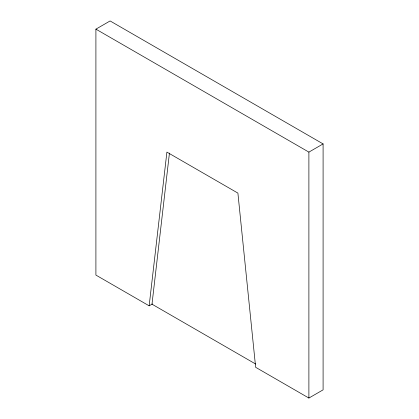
<?xml version="1.0" encoding="UTF-8"?>
<svg xmlns="http://www.w3.org/2000/svg" width="419" height="419" viewBox="0 0 419 419"><rect width="100%" height="100%" fill="white"/><g stroke="black" fill="none" stroke-linecap="round" stroke-linejoin="round"><path stroke-width="0.63" d="M149.154 305.823L166.903 152.113L237.898 193.101L255.648 367.306L308.892 398.05L323.091 389.853L323.091 143.916L110.108 20.95L95.909 29.147L95.909 275.084L149.154 305.823L152.432 303.932M169.444 153.071L151.992 304.184L255.653 364.032M95.909 29.147L308.892 152.113L323.091 143.916M308.892 152.113L308.892 398.05"/></g></svg>
